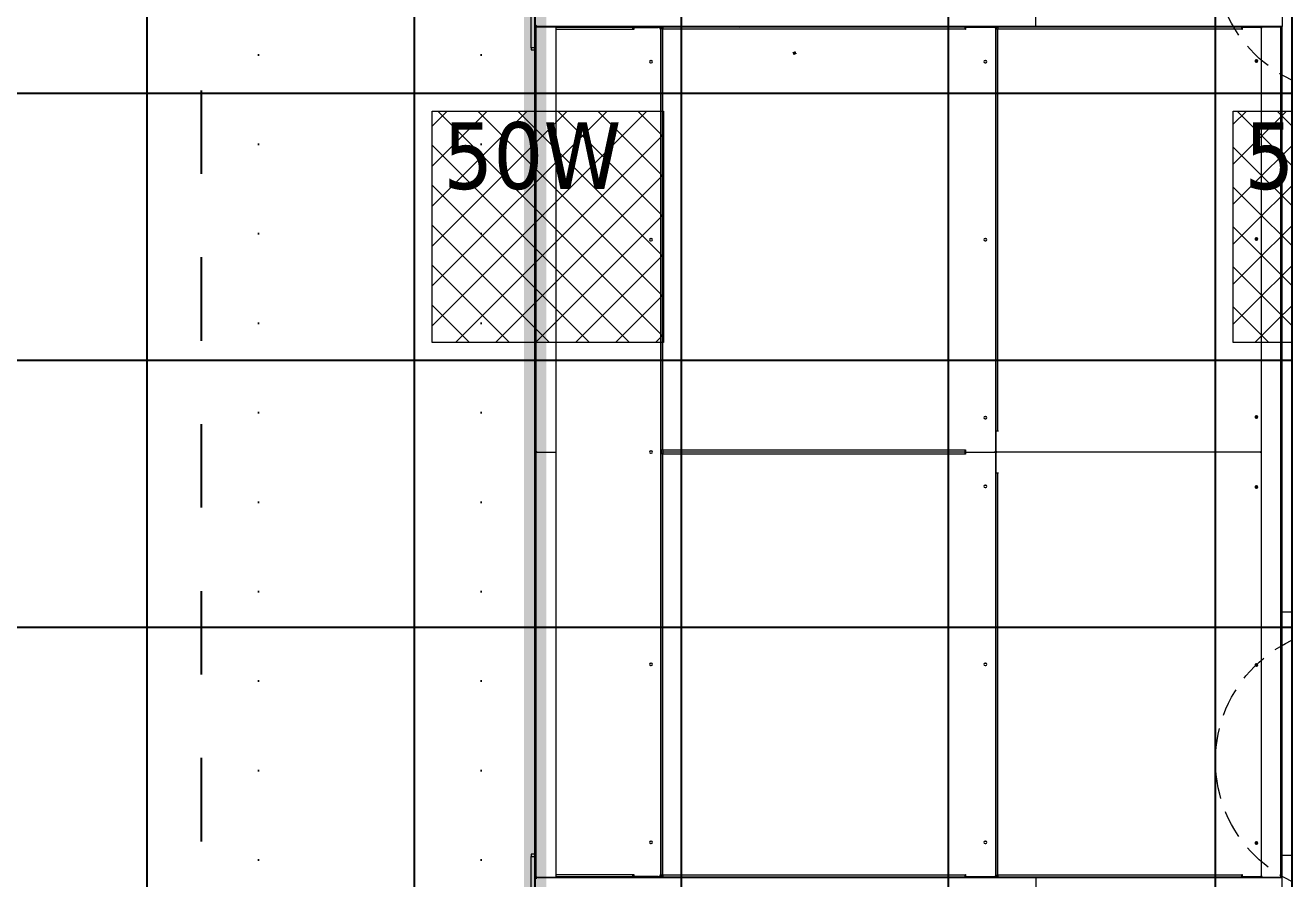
# Model space of a CAD drawing. Header units: centimetres. Extents: x 405564 to 502064, y 46284 to 60634.
# Drawn here: x 457212.3 to 457495.3, y 53966 to 54157.8 of the extents above; entities that cross this region are included whole.
import ezdxf
from ezdxf import colors
from ezdxf.entities.mleader import LeaderData, LeaderLine
from ezdxf.enums import TextEntityAlignment as Align
from ezdxf.math import Vec2, Vec3
from ezdxf.xclip import XClip

# ---------------------------------------------------------------- set-up
doc = ezdxf.new("R2010")
doc.units = ezdxf.units.CM
doc.header["$XCLIPFRAME"] = 0
for name, pattern in [('3+1_3b$0$DASHED', [0.25, 0.125, -0.125]), ('ACAD_ISO07W100', [3, 0, -3]), ('DASHED', [19.05, 12.7, -6.35]), ('DOT', [0.25, 0, -0.25]), ('HIDDEN', [9.525, 6.35, -3.175])]:
    doc.linetypes.add(name, pattern=pattern)
doc.layers.get('0').update_dxf_attribs({"color": 8, "lineweight": 9})
for name, color, linetype, lineweight in [('---___EB_draft00_ALTYAPI_helikoptermania', 8, 'Continuous', 0), ('0-KRCN-AYDINLATMA-130426', 8, 'Continuous', 9), ('0-KRCN-MİMARİ-220526', 8, 'Continuous', 9), ('OL_Ic', 8, 'Continuous', 9)]:
    doc.layers.add(name, color=color, linetype=linetype, lineweight=lineweight)
for name, color, linetype in [('---___EB_draft03_cihazlar', 8, 'Continuous'), ('0-KRCN-ASMATAVAN-130426', 8, 'Continuous'), ('AS_DOS_TERAS_UST', 8, 'ACAD_ISO07W100'), ('AS_DUV', 8, 'Continuous'), ('AS_PYZ_BINA', 8, 'Continuous')]:
    doc.layers.add(name, color=color, linetype=linetype)
doc.styles.add('2', font='arial.ttf', dxfattribs={"width": 0.9, "height": 200})
doc.styles.add('Normal_ITL', font='swissi.ttf')
doc.styles.add('TAHOMA', font='tahoma.ttf')

# ---------------------------------------------------------------- blocks, each defined once
blk = doc.blocks.new('ABB 6131-31-24-500')
at = {"layer": '0-KRCN-AYDINLATMA-130426'}
for p, q in [((-1, 4.05), (1, 4.05)), ((-0.78, 3.21), (0.82, 3.21)), ((-4.01, -0.97), (-4.01, 1.04)), ((3.23, 1.03), (-3.19, 1.03)), ((-3.19, -0.8), (-3.19, 0.8)), ((-1, -0.89), (-1, 1.03)), ((0.99, -0.89), (0.99, 1.03)), ((3.23, 0.8), (3.23, -0.8)), ((4.01, 1.04), (4.01, -0.97)), ((3.23, -0.89), (-3.19, -0.89)), ((1, -3.98), (-1, -3.98)), ((0.82, -3.21), (-0.78, -3.21))]:
    blk.add_line(p, q, dxfattribs=at)
at = {"layer": '0-KRCN-AYDINLATMA-130426', "linetype": 'HIDDEN'}
blk.add_circle((0.01, 0.03), 30, dxfattribs=at)
at = {"layer": '0-KRCN-AYDINLATMA-130426'}
for centre, radius in [((-0.52, 0.03), 0.089), ((0.01, 0.03), 0.16), ((0.53, 0.03), 0.089)]:
    blk.add_circle(centre, radius, dxfattribs=at)
for centre, radius, start, end in [((-1, 1.04), 3.01, 90, 180), ((-0.78, 0.8), 2.41, 90, 180), ((0.82, 0.8), 2.41, 0, 90), ((1, 1.04), 3.01, 0, 90), ((-1, -0.97), 3.01, 180, 270), ((-0.78, -0.8), 2.41, 180, 270), ((0.82, -0.8), 2.41, 270, 0), ((1, -0.97), 3.01, 270, 0)]:
    blk.add_arc(centre, radius, start, end, dxfattribs=at)
blk = doc.blocks.new('AST-OD-KD')
at = {"layer": '0-KRCN-AYDINLATMA-130426'}
for p, q in [((0, 5), (-4.33, -2.5)), ((4.33, -2.5), (0, 5)), ((4.33, -2.5), (-4.33, -2.5))]:
    blk.add_line(p, q, dxfattribs=at)
at = {"layer": '0-KRCN-AYDINLATMA-130426', "linetype": 'HIDDEN'}
blk.add_circle((0, 0), 30, dxfattribs=at)
at = {"layer": '0-KRCN-AYDINLATMA-130426'}
blk.add_circle((0, 0), 5, dxfattribs=at)
at = {"layer": '0-KRCN-AYDINLATMA-130426', "style": '2'}
blk.add_text('D', height=3.36, dxfattribs=at).set_placement((0, 0), align=Align.MIDDLE_CENTER)
blk = doc.blocks.new('50W 60x60 cm  SIVA ALTI LED ARMATÜR')
at = {"layer": '0-KRCN-AYDINLATMA-130426'}
h = blk.add_hatch(dxfattribs=at)
h.set_pattern_fill('ANSI37', color=256, scale=0.2)
h.paths.add_polyline_path([(-2.6, 2.594), (2.6, 2.594), (2.6, -2.606), (-2.6, -2.606)])
for points in [[(-3, 2.994), (3, 2.994), (3, -3.007), (-3, -3.007)], [(-2.6, 2.594), (2.6, 2.594), (2.6, -2.606), (-2.6, -2.606)]]:
    blk.add_lwpolyline(points, close=True, dxfattribs=at)
at = {"layer": '0-KRCN-AYDINLATMA-130426', "insert": (-2.35, 2.344), "char_height": 1.5, "attachment_point": 1, "style": 'TAHOMA'}
blk.add_mtext_dynamic_manual_height_columns('{\\fTahoma|b0|i0|c162|p34;50W}', width=1.5, gutter_width=1.25, heights=[0], dxfattribs=at)
blk = doc.blocks.new('G$C27E741DA')
at = {"layer": '0-KRCN-AYDINLATMA-130426'}
for name, p in [('AST-OD-KD', (19445.68, 7038.55)), ('ABB 6131-31-24-500', (19445.67, 6858.45))]:
    blk.add_blockref(name, p, dxfattribs=at)
at = {"layer": '0-KRCN-AYDINLATMA-130426', "xscale": 10, "yscale": 10, "zscale": 10}
for p in [(19265.66, 6978.56), (19445.68, 6978.55)]:
    blk.add_blockref('50W 60x60 cm  SIVA ALTI LED ARMATÜR', p, dxfattribs=at)
blk = doc.blocks.new('BölgeselLehimlemeMakinesi')
at = {"layer": '---___EB_draft03_cihazlar', "linetype": 'Continuous', "lineweight": 18}
for p, q in [((274318.72, -40334.09), (274318.72, -40343.49)), ((274374.07, -40343.49), (274374.07, -40334.09)), ((274486.57, -40334.74), (274486.57, -40348.24)), ((274487.47, -40334.74), (274487.47, -40348.24)), ((274374.07, -40343.49), (274318.72, -40343.49)), ((274318.72, -40343.54), (274318.72, -40534.64)), ((274319.07, -40343.54), (274319.07, -40534.64)), ((274323.07, -40343.54), (274319.07, -40343.54)), ((274320.54, -40343.54), (274320.54, -40343.49)), ((274320.62, -40343.54), (274320.62, -40343.49)), ((274320.73, -40343.54), (274320.73, -40343.49)), ((274321.03, -40343.54), (274321.03, -40343.49)), ((274321.12, -40343.54), (274321.12, -40343.49)), ((274321.22, -40343.54), (274321.22, -40343.49)), ((274321.51, -40343.54), (274321.51, -40343.49)), ((274321.62, -40343.54), (274321.62, -40343.49)), ((274321.7, -40343.54), (274321.7, -40343.49)), ((274323.07, -40343.54), (274323.07, -40343.49)), ((274323.37, -40343.84), (274323.37, -40343.49)), ((274323.37, -40343.84), (274323.37, -40534.34)), ((274323.47, -40438.89), (274323.47, -40343.84)), ((274323.52, -40343.71), (274323.52, -40343.49)), ((274323.67, -40343.64), (274327.72, -40343.64)), ((274327.82, -40343.64), (274327.72, -40343.64)), ((274327.72, -40344.14), (274327.72, -40343.64)), ((274327.82, -40344.14), (274327.72, -40344.14)), ((274382.62, -40343.64), (274327.82, -40343.64)), ((274327.82, -40343.64), (274327.82, -40344.04)), ((274327.82, -40344.04), (274382.62, -40344.04)), ((274327.82, -40344.04), (274327.82, -40344.14)), ((274328.32, -40343.49), (274328.32, -40343.64)), ((274486.07, -40343.49), (274374.07, -40343.49)), ((274375.17, -40343.54), (274375.62, -40343.54)), ((274375.62, -40343.49), (274375.62, -40343.54)), ((274375.62, -40343.54), (274375.92, -40343.54)), ((274375.92, -40343.54), (274375.92, -40343.49)), ((274376.52, -40343.64), (274376.52, -40343.49)), ((274382.52, -40343.64), (274382.52, -40343.49)), ((274382.62, -40344.04), (274382.62, -40343.64)), ((274382.62, -40344.04), (274382.62, -40434.34)), ((274383.02, -40344.04), (274382.62, -40344.04)), ((274383.02, -40343.49), (274383.02, -40433.99)), ((274383.17, -40343.49), (274383.17, -40343.84)), ((274383.17, -40438.89), (274383.17, -40343.84)), ((274383.37, -40343.64), (274389.87, -40343.64)), ((274383.47, -40343.49), (274383.47, -40343.64)), ((274384.82, -40343.49), (274384.82, -40343.64)), ((274384.92, -40343.49), (274384.92, -40343.64)), ((274385.92, -40343.49), (274385.92, -40343.64)), ((274386.02, -40343.49), (274386.02, -40343.64)), ((274387.37, -40343.49), (274387.37, -40343.64)), ((274387.67, -40343.49), (274387.67, -40343.64)), ((274388.42, -40343.64), (274388.42, -40343.49)), ((274388.62, -40343.64), (274388.62, -40343.49)), ((274389.97, -40343.64), (274389.87, -40343.64)), ((274389.87, -40344.14), (274389.87, -40343.64)), ((274389.97, -40344.14), (274389.87, -40344.14)), ((274457.92, -40343.64), (274389.97, -40343.64)), ((274389.97, -40343.64), (274389.97, -40344.04)), ((274389.97, -40344.04), (274457.92, -40344.04)), ((274389.97, -40344.04), (274389.97, -40344.14)), ((274396.62, -40343.49), (274396.62, -40343.64)), ((274413.02, -40343.49), (274413.02, -40343.64)), ((274413.1, -40343.64), (274413.1, -40343.49)), ((274413.22, -40343.49), (274413.22, -40343.64)), ((274413.77, -40343.49), (274413.77, -40343.64)), ((274416.47, -40343.64), (274416.47, -40343.49)), ((274416.77, -40343.64), (274416.77, -40343.49)), ((274416.92, -40343.49), (274416.92, -40343.64)), ((274424.82, -40343.64), (274424.82, -40343.49)), ((274425.67, -40343.49), (274425.67, -40343.64)), ((274429.52, -40343.49), (274429.52, -40343.64)), ((274430.32, -40343.49), (274430.32, -40343.64)), ((274449.72, -40343.64), (274449.72, -40343.49)), ((274449.87, -40343.49), (274449.87, -40343.64)), ((274454.62, -40343.49), (274454.62, -40343.64)), ((274457.92, -40344.04), (274457.92, -40343.64)), ((274457.92, -40344.04), (274457.92, -40438.69)), ((274457.92, -40344.04), (274458.32, -40344.04)), ((274458.32, -40343.49), (274458.32, -40344.04)), ((274458.32, -40438.69), (274458.32, -40344.04)), ((274458.42, -40533.99), (274458.42, -40344.19)), ((274458.62, -40343.49), (274458.62, -40343.79)), ((274458.92, -40343.69), (274464.42, -40343.69)), ((274459.97, -40343.49), (274459.97, -40343.69)), ((274460.07, -40343.49), (274460.07, -40343.69)), ((274461.07, -40343.49), (274461.07, -40343.69)), ((274461.17, -40343.49), (274461.17, -40343.69)), ((274462.52, -40343.49), (274462.52, -40343.69)), ((274462.82, -40343.49), (274462.82, -40343.69)), ((274462.97, -40343.69), (274462.97, -40343.49)), ((274463.12, -40343.69), (274463.12, -40343.49)), ((274464.42, -40344.19), (274464.42, -40343.69)), ((274464.42, -40344.09), (274464.47, -40344.09)), ((274464.62, -40344.19), (274464.42, -40344.19)), ((274464.62, -40343.69), (274464.47, -40343.69)), ((274464.47, -40343.69), (274464.47, -40344.19)), ((274481.87, -40343.69), (274464.62, -40343.69)), ((274464.62, -40343.69), (274464.62, -40344.09)), ((274464.62, -40344.09), (274481.87, -40344.09)), ((274464.62, -40344.09), (274464.62, -40344.19)), ((274481.72, -40343.49), (274481.72, -40343.69)), ((274481.87, -40343.49), (274481.87, -40343.54)), ((274486.17, -40343.54), (274481.87, -40343.54)), ((274481.87, -40343.54), (274481.87, -40439.09)), ((274481.87, -40344.09), (274481.87, -40534.09)), ((274482.07, -40343.49), (274482.07, -40343.54)), ((274482.37, -40343.49), (274482.37, -40343.54)), ((274483.72, -40343.49), (274483.72, -40343.54)), ((274483.82, -40343.49), (274483.82, -40343.54)), ((274484.82, -40343.49), (274484.82, -40343.54)), ((274484.92, -40343.49), (274484.92, -40343.54)), ((274486.27, -40343.41), (274486.27, -40343.57)), ((274486.37, -40343.24), (274486.57, -40343.24)), ((274486.37, -40343.74), (274486.37, -40438.89)), ((274318.72, -40348.48), (274307.19, -40348.48)), ((274487.47, -40348.24), (274486.57, -40348.24)), ((274486.57, -40348.24), (274486.57, -40348.54)), ((274486.57, -40348.54), (274486.57, -40529.64)), ((274486.57, -40348.74), (274487.47, -40348.74)), ((274487.47, -40348.74), (274487.47, -40348.24)), ((274324.45, -40350.99), (274324.6, -40350.99)), ((274324.6, -40351.49), (274324.45, -40351.49)), ((274385.5, -40351.12), (274385.35, -40351.12)), ((274385.5, -40351.62), (274385.35, -40351.62)), ((274460.65, -40351.14), (274460.5, -40351.14)), ((274460.65, -40351.64), (274460.5, -40351.64)), ((274324.45, -40390.99), (274324.6, -40390.99)), ((274324.6, -40391.49), (274324.45, -40391.49)), ((274385.5, -40391.12), (274385.35, -40391.12)), ((274385.5, -40391.62), (274385.35, -40391.62)), ((274460.65, -40391.14), (274460.5, -40391.14)), ((274460.65, -40391.64), (274460.5, -40391.64)), ((274307.19, -40403.1), (274318.72, -40403.1)), ((274324.45, -40430.99), (274324.6, -40430.99)), ((274324.6, -40431.49), (274324.45, -40431.49)), ((274385.5, -40431.12), (274385.35, -40431.12)), ((274385.5, -40431.62), (274385.35, -40431.62)), ((274323.47, -40433.99), (274323.37, -40433.99)), ((274323.37, -40434.29), (274323.47, -40434.29)), ((274323.37, -40434.59), (274323.47, -40434.59)), ((274382.52, -40434.44), (274382.52, -40434.34)), ((274382.52, -40434.34), (274382.62, -40434.34)), ((274383.02, -40434.44), (274382.52, -40434.44)), ((274382.62, -40434.34), (274383.02, -40434.34)), ((274383.17, -40433.99), (274383.02, -40433.99)), ((274383.02, -40433.99), (274383.02, -40434.23)), ((274383.02, -40434.34), (274383.02, -40434.23)), ((274383.02, -40434.29), (274383.17, -40434.29)), ((274383.02, -40434.34), (274383.02, -40434.44)), ((274383.02, -40434.44), (274383.02, -40438.89)), ((274383.17, -40434.59), (274383.02, -40434.59)), ((274323.47, -40438.89), (274323.47, -40439.29)), ((274323.47, -40534.34), (274323.47, -40439.29)), ((274323.67, -40439.09), (274333.38, -40439.09)), ((274333.38, -40439.09), (274382.82, -40439.09)), ((274383.02, -40439.29), (274383.02, -40443.74)), ((274383.17, -40439.29), (274383.17, -40438.89)), ((274383.17, -40534.34), (274383.17, -40439.29)), ((274389.87, -40439.09), (274383.37, -40439.09)), ((274389.87, -40438.59), (274389.97, -40438.59)), ((274389.87, -40439.09), (274389.87, -40438.59)), ((274389.97, -40439.09), (274389.87, -40439.09)), ((274389.87, -40439.59), (274389.87, -40439.09)), ((274389.97, -40439.59), (274389.87, -40439.59)), ((274389.97, -40438.59), (274389.97, -40438.69)), ((274457.92, -40438.69), (274389.97, -40438.69)), ((274389.97, -40438.69), (274389.97, -40439.09)), ((274389.97, -40439.09), (274457.92, -40439.09)), ((274389.97, -40439.09), (274389.97, -40439.49)), ((274389.97, -40439.49), (274457.92, -40439.49)), ((274389.97, -40439.49), (274389.97, -40439.59)), ((274457.92, -40439.09), (274457.92, -40438.69)), ((274457.92, -40438.69), (274458.32, -40438.69)), ((274457.92, -40439.49), (274457.92, -40439.09)), ((274457.92, -40439.49), (274457.92, -40534.14)), ((274457.92, -40439.49), (274458.32, -40439.49)), ((274458.12, -40439.04), (274458.32, -40439.04)), ((274458.32, -40438.69), (274458.32, -40439.49)), ((274458.32, -40534.14), (274458.32, -40439.49)), ((274460.65, -40438.84), (274460.5, -40438.84)), ((274460.65, -40439.34), (274460.5, -40439.34)), ((274486.17, -40439.09), (274481.87, -40439.09)), ((274481.87, -40439.09), (274481.87, -40534.64)), ((274486.27, -40439.06), (274486.27, -40439.12)), ((274486.37, -40439.29), (274486.37, -40534.44)), ((274323.47, -40443.59), (274323.37, -40443.59)), ((274323.47, -40443.89), (274323.37, -40443.89)), ((274323.37, -40444.19), (274323.47, -40444.19)), ((274382.52, -40443.84), (274382.52, -40443.74)), ((274382.52, -40443.74), (274383.02, -40443.74)), ((274382.62, -40443.84), (274382.52, -40443.84)), ((274382.62, -40443.84), (274382.62, -40534.14)), ((274383.02, -40443.84), (274382.62, -40443.84)), ((274383.17, -40443.59), (274383.02, -40443.59)), ((274383.02, -40443.74), (274383.02, -40443.84)), ((274383.02, -40443.95), (274383.02, -40443.84)), ((274383.17, -40443.89), (274383.02, -40443.89)), ((274383.02, -40443.95), (274383.02, -40444.19)), ((274383.02, -40444.19), (274383.17, -40444.19)), ((274383.02, -40444.19), (274383.02, -40534.69)), ((274324.45, -40446.69), (274324.6, -40446.69)), ((274324.6, -40447.19), (274324.45, -40447.19)), ((274385.5, -40446.57), (274385.35, -40446.57)), ((274385.5, -40447.07), (274385.35, -40447.07)), ((274324.45, -40486.69), (274324.6, -40486.69)), ((274324.6, -40487.19), (274324.45, -40487.19)), ((274385.5, -40486.57), (274385.35, -40486.57)), ((274385.5, -40487.07), (274385.35, -40487.07)), ((274460.65, -40486.54), (274460.5, -40486.54)), ((274460.65, -40487.04), (274460.5, -40487.04)), ((274324.45, -40526.69), (274324.6, -40526.69)), ((274324.6, -40527.19), (274324.45, -40527.19)), ((274385.5, -40526.57), (274385.35, -40526.57)), ((274385.5, -40527.07), (274385.35, -40527.07)), ((274460.65, -40526.54), (274460.5, -40526.54)), ((274460.65, -40527.04), (274460.5, -40527.04)), ((274487.47, -40529.44), (274486.57, -40529.44)), ((274486.57, -40529.64), (274486.57, -40529.94)), ((274486.57, -40529.94), (274487.47, -40529.94)), ((274486.57, -40529.94), (274486.57, -40543.44)), ((274487.47, -40529.94), (274487.47, -40529.44)), ((274487.47, -40529.94), (274487.47, -40543.44)), ((274327.72, -40534.54), (274327.72, -40534.04)), ((274327.72, -40534.04), (274327.82, -40534.04)), ((274327.82, -40534.04), (274327.82, -40534.14)), ((274389.87, -40534.04), (274389.97, -40534.04)), ((274389.87, -40534.54), (274389.87, -40534.04)), ((274389.97, -40534.04), (274389.97, -40534.14)), ((274464.42, -40534.49), (274464.42, -40533.99)), ((274464.42, -40533.99), (274464.62, -40533.99)), ((274464.47, -40533.99), (274464.47, -40534.49)), ((274464.62, -40533.99), (274464.62, -40534.09)), ((274319.07, -40534.64), (274318.72, -40534.64)), ((274318.72, -40544.09), (274318.72, -40534.69)), ((274318.72, -40534.69), (274374.07, -40534.69)), ((274318.87, -40534.69), (274318.87, -40534.64)), ((274323.07, -40534.64), (274319.07, -40534.64)), ((274319.17, -40534.69), (274319.17, -40534.64)), ((274320.54, -40534.69), (274320.54, -40534.64)), ((274320.62, -40534.69), (274320.62, -40534.64)), ((274320.73, -40534.69), (274320.73, -40534.64)), ((274321.03, -40534.69), (274321.03, -40534.64)), ((274321.12, -40534.69), (274321.12, -40534.64)), ((274321.22, -40534.69), (274321.22, -40534.64)), ((274321.51, -40534.69), (274321.51, -40534.64)), ((274321.62, -40534.69), (274321.62, -40534.64)), ((274321.7, -40534.69), (274321.7, -40534.64)), ((274323.07, -40534.69), (274323.07, -40534.64)), ((274323.37, -40534.69), (274323.37, -40534.34)), ((274323.52, -40534.69), (274323.52, -40534.47)), ((274327.72, -40534.54), (274323.67, -40534.54)), ((274327.72, -40534.54), (274327.82, -40534.54)), ((274382.62, -40534.14), (274327.82, -40534.14)), ((274327.82, -40534.14), (274327.82, -40534.54)), ((274327.82, -40534.54), (274382.62, -40534.54)), ((274374.07, -40534.69), (274374.07, -40544.09)), ((274374.07, -40534.69), (274486.07, -40534.69)), ((274382.62, -40534.54), (274382.62, -40534.14)), ((274383.02, -40534.14), (274382.62, -40534.14)), ((274383.02, -40534.19), (274383.02, -40534.19)), ((274383.17, -40534.34), (274383.17, -40534.69)), ((274389.87, -40534.54), (274383.37, -40534.54)), ((274383.47, -40534.54), (274383.47, -40534.69)), ((274384.82, -40534.54), (274384.82, -40534.69)), ((274384.92, -40534.54), (274384.92, -40534.69)), ((274385.92, -40534.54), (274385.92, -40534.69)), ((274386.02, -40534.54), (274386.02, -40534.69)), ((274387.37, -40534.54), (274387.37, -40534.69)), ((274387.67, -40534.54), (274387.67, -40534.69)), ((274388.42, -40534.54), (274388.42, -40534.69)), ((274388.62, -40534.54), (274388.62, -40534.69)), ((274389.87, -40534.54), (274389.97, -40534.54)), ((274457.92, -40534.14), (274389.97, -40534.14)), ((274389.97, -40534.14), (274389.97, -40534.54)), ((274389.97, -40534.54), (274457.92, -40534.54)), ((274396.62, -40534.69), (274396.62, -40534.54)), ((274413.02, -40534.54), (274413.02, -40534.69)), ((274422.14, -40534.54), (274423.07, -40534.69)), ((274422.23, -40534.54), (274423.07, -40534.67)), ((274422.77, -40534.63), (274422.77, -40534.54)), ((274423.07, -40534.54), (274423.07, -40534.69)), ((274423.17, -40534.54), (274423.17, -40534.69)), ((274423.99, -40534.54), (274424.14, -40534.69)), ((274424.13, -40534.54), (274424.27, -40534.68)), ((274434.47, -40534.68), (274424.27, -40534.68)), ((274434.47, -40534.54), (274434.47, -40534.68)), ((274434.47, -40534.69), (274434.47, -40534.68)), ((274437.01, -40534.54), (274437.01, -40534.69)), ((274437.26, -40534.69), (274437.26, -40534.54)), ((274438.01, -40534.54), (274438.01, -40534.69)), ((274439.28, -40534.54), (274439.28, -40534.69)), ((274441.58, -40534.69), (274441.58, -40534.54)), ((274446.88, -40534.54), (274446.88, -40534.69)), ((274449.18, -40534.54), (274449.18, -40534.69)), ((274449.18, -40534.61), (274449.36, -40534.68)), ((274449.47, -40534.54), (274449.47, -40534.69)), ((274449.77, -40534.69), (274449.77, -40534.54)), ((274453.67, -40534.54), (274453.67, -40534.69)), ((274453.97, -40534.69), (274453.97, -40534.54)), ((274457.92, -40534.54), (274457.92, -40534.14)), ((274457.92, -40534.14), (274458.32, -40534.14)), ((274458.32, -40534.14), (274458.32, -40534.69)), ((274458.62, -40534.39), (274458.62, -40534.69)), ((274464.42, -40534.49), (274458.92, -40534.49)), ((274459.97, -40534.49), (274459.97, -40534.69)), ((274460.07, -40534.49), (274460.07, -40534.69)), ((274461.07, -40534.49), (274461.07, -40534.69)), ((274461.17, -40534.49), (274461.17, -40534.69)), ((274462.52, -40534.49), (274462.52, -40534.69)), ((274462.82, -40534.49), (274462.82, -40534.69)), ((274462.97, -40534.69), (274462.97, -40534.49)), ((274463.12, -40534.69), (274463.12, -40534.49)), ((274464.42, -40534.09), (274464.47, -40534.09)), ((274464.47, -40534.49), (274464.62, -40534.49)), ((274481.87, -40534.09), (274464.62, -40534.09)), ((274464.62, -40534.09), (274464.62, -40534.49)), ((274464.62, -40534.49), (274481.87, -40534.49)), ((274481.72, -40534.49), (274481.72, -40534.69)), ((274481.87, -40534.64), (274481.87, -40534.69)), ((274486.17, -40534.64), (274481.87, -40534.64)), ((274482.07, -40534.64), (274482.07, -40534.69)), ((274482.37, -40534.64), (274482.37, -40534.69)), ((274483.72, -40534.64), (274483.72, -40534.69)), ((274483.82, -40534.64), (274483.82, -40534.69)), ((274484.82, -40534.64), (274484.82, -40534.69)), ((274484.92, -40534.64), (274484.92, -40534.69)), ((274486.27, -40534.61), (274486.27, -40534.77)), ((274486.37, -40534.94), (274486.57, -40534.94))]:
    blk.add_line(p, q, dxfattribs=at)
at = {"layer": '---___EB_draft03_cihazlar', "color": 1, "const_width": 5}
blk.add_lwpolyline([(274486.57, -40164.09), (274486.57, -40544.09)], dxfattribs=at)
at = {"layer": '---___EB_draft03_cihazlar', "color": 1, "linetype": '3+1_3b$0$DASHED', "ltscale": 150}
blk.add_lwpolyline([(274241.57, -40164.09), (274561.57, -40164.09), (274561.57, -40544.09), (274241.57, -40544.09), (274241.57, -40164.09)], dxfattribs=at)
at = {"layer": '---___EB_draft03_cihazlar', "color": 1}
blk.add_lwpolyline([(274316.57, -40164.09), (274486.57, -40164.09), (274486.57, -40544.09), (274316.57, -40544.09), (274316.57, -40164.09)], dxfattribs=at)
at = {"layer": '---___EB_draft03_cihazlar', "linetype": 'Continuous', "lineweight": 18, "flags": 128}
for points in [[(274395.5, -40343.64), (274395.49, -40343.6), (274395.47, -40343.49)], [(274395.62, -40343.64), (274395.59, -40343.59), (274395.57, -40343.49)], [(274396.07, -40343.49), (274396.05, -40343.59), (274396.02, -40343.64)], [(274396.17, -40343.49), (274396.16, -40343.55), (274396.14, -40343.64)], [(274395.5, -40534.54), (274395.49, -40534.58), (274395.47, -40534.69)], [(274395.57, -40534.69), (274395.59, -40534.59), (274395.62, -40534.54)], [(274396.02, -40534.54), (274396.05, -40534.59), (274396.07, -40534.69)], [(274396.17, -40534.69), (274396.16, -40534.63), (274396.14, -40534.54)], [(274447.09, -40534.54), (274447.05, -40534.61), (274447, -40534.69)], [(274447.09, -40534.54), (274447.05, -40534.61), (274447, -40534.69)], [(274449.06, -40534.69), (274449.01, -40534.59), (274448.97, -40534.54)], [(274449.06, -40534.69), (274449.01, -40534.59), (274448.97, -40534.54)]]:
    blk.add_lwpolyline(points, dxfattribs=at)
at = {"layer": '---___EB_draft03_cihazlar', "linetype": 'Continuous', "lineweight": 18}
for centre, radius in [((274324.52, -40351.24), 0.165), ((274324.52, -40391.24), 0.165), ((274324.52, -40431.24), 0.165), ((274324.52, -40446.94), 0.165), ((274324.52, -40486.94), 0.165), ((274324.52, -40526.94), 0.165), ((274428.11, -40528.65), 0.08), ((274428.24, -40528.94), 0.08), ((274428.4, -40528.52), 0.08), ((274428.53, -40528.81), 0.08)]:
    blk.add_circle(centre, radius, dxfattribs=at)
for centre, radius, start, end in [((274323.07, -40343.84), 0.3, 0, 90), ((274323.67, -40343.84), 0.2, 90, 180), ((274375.17, -40343.69), 0.25, 126.8699, 168.463), ((274375.17, -40343.69), 0.15, 90, 160.5288), ((274382.62, -40344.04), 0.4, 0, 90), ((274383.37, -40343.84), 0.2, 90, 180), ((274457.92, -40344.04), 0.4, 0, 90), ((274458.92, -40344.19), 0.5, 90, 180), ((274486.07, -40343.19), 0.3, 270, 0), ((274486.17, -40343.74), 0.2, 0, 90), ((274324.45, -40351.24), 0.25, 90, 270), ((274324.6, -40351.24), 0.25, 270, 90), ((274385.35, -40351.37), 0.25, 90, 270), ((274385.5, -40351.37), 0.25, 270, 90), ((274460.5, -40351.39), 0.25, 90, 270), ((274460.65, -40351.39), 0.25, 270, 90), ((274324.45, -40391.24), 0.25, 90, 270), ((274324.6, -40391.24), 0.25, 270, 90), ((274385.35, -40391.37), 0.25, 90, 270), ((274385.5, -40391.37), 0.25, 270, 90), ((274460.5, -40391.39), 0.25, 90, 270), ((274460.65, -40391.39), 0.25, 270, 90), ((274324.45, -40431.24), 0.25, 90, 270), ((274324.6, -40431.24), 0.25, 270, 90), ((274385.35, -40431.37), 0.25, 90, 270), ((274385.5, -40431.37), 0.25, 270, 90), ((274323.67, -40438.89), 0.2, 180, 270), ((274323.67, -40439.29), 0.2, 90, 180), ((274382.82, -40438.89), 0.2, 270, 0), ((274382.82, -40439.29), 0.2, 0, 90), ((274383.37, -40438.89), 0.2, 180, 270), ((274383.37, -40439.29), 0.2, 90, 180), ((274457.92, -40438.69), 0.4, 270, 0), ((274457.92, -40439.49), 0.4, 0, 90), ((274460.5, -40439.09), 0.25, 90, 270), ((274460.65, -40439.09), 0.25, 270, 90), ((274486.17, -40438.89), 0.2, 270, 0), ((274486.17, -40439.29), 0.2, 0, 90), ((274324.45, -40446.94), 0.25, 90, 270), ((274324.6, -40446.94), 0.25, 270, 90), ((274385.35, -40446.82), 0.25, 90, 270), ((274385.5, -40446.82), 0.25, 270, 90), ((274324.45, -40486.94), 0.25, 90, 270), ((274324.6, -40486.94), 0.25, 270, 90), ((274385.35, -40486.82), 0.25, 90, 270), ((274385.5, -40486.82), 0.25, 270, 90), ((274460.5, -40486.79), 0.25, 90, 270), ((274460.65, -40486.79), 0.25, 270, 90), ((274324.45, -40526.94), 0.25, 90, 270), ((274324.6, -40526.94), 0.25, 270, 90), ((274385.35, -40526.82), 0.25, 90, 270), ((274385.5, -40526.82), 0.25, 270, 90), ((274460.5, -40526.79), 0.25, 90, 270), ((274460.65, -40526.79), 0.25, 270, 90), ((274458.92, -40533.99), 0.5, 180, 270), ((274323.07, -40534.34), 0.3, 270, 0), ((274323.67, -40534.34), 0.2, 180, 270), ((274382.62, -40534.14), 0.4, 270, 0), ((274383.37, -40534.34), 0.2, 180, 270), ((274440.43, -40535.01), 0.5, 111.5652, 140.9499), ((274440.43, -40535.01), 0.5, 39.0501, 68.4348), ((274457.92, -40534.14), 0.4, 270, 0), ((274486.07, -40534.99), 0.3, 0, 90), ((274486.17, -40534.44), 0.2, 270, 0)]:
    blk.add_arc(centre, radius, start, end, dxfattribs=at)
blk = doc.blocks.new('OPK-site-surrounding-R01')
at = {"layer": '---___EB_draft00_ALTYAPI_helikoptermania', "linetype": 'DASHED', "ltscale": 10}
blk.add_lwpolyline([(-21668.13, -4404.86), (1451.36, 6572.38)], dxfattribs=at)
blk = doc.blocks.new('A$C6A10306C')
ref = blk.add_blockref('OPK-site-surrounding-R01', (5135.68, -3851.45))
XClip(ref).set_block_clipping_path([(-5135.679684336, -9648.5463532069), (26364.320315664, 3851.4536467931)])
blk = doc.blocks.new('A$Ca63a641c')
at = {"layer": 'AS_PYZ_BINA'}
ml = blk.add_multileader_mtext('Standard', dxfattribs=at)
ml.set_content('EST boyalı panel çit ve panel çit kapı (AS 51.101)', color=256, style='Normal_ITL')
ml.set_leader_properties()
ml.build(insert=Vec2(0, 0))
ml.multileader.update_dxf_attribs({"dogleg_length": 0.379, "arrow_head_size": 17.04, "scale": 75})
ctx = ml.context
ctx.base_point, ctx.scale, ctx.char_height, ctx.arrow_head_size, ctx.landing_gap_size, ctx.plane_origin = Vec3(140.51, 464.3), 75, 20, 17.04, 14.2, Vec3(92.51, 620.11)
notes = []
notes.append((ctx, [(0, (1, 1, 0), (112.11, 464.3), (1, 0), 28.4, [(0, [(68.5, 410)], 0, [])])]))
ctx.mtext.insert, ctx.mtext.width, ctx.mtext.flow_direction = Vec3(154.71, 477.51), 604.5634, 5
ml = blk.add_multileader_mtext('Standard', dxfattribs=at)
ml.set_content('{\\fSwis721 BT|b0|i0|c162|p34;Dilatasyon}', color=256, style='Normal_ITL')
ml.set_leader_properties()
ml.build(insert=Vec2(0, 0))
ml.multileader.update_dxf_attribs({"dogleg_length": 0.379, "arrow_head_size": 17.04, "scale": 75})
ctx = ml.context
ctx.base_point, ctx.scale, ctx.char_height, ctx.arrow_head_size, ctx.landing_gap_size, ctx.plane_origin = Vec3(461.24, 304.75), 75, 20, 17.04, 14.2, Vec3(548.81, 339.08)
notes.append((ctx, [(0, (1, 1, 0), (432.83, 304.75), (1, 0), 28.4, [(0, [(411.55, 361.3)], 0, [])])]))
ctx.mtext.insert, ctx.mtext.width, ctx.mtext.flow_direction = Vec3(475.44, 317.8), 129.3795, 5
for ctx, leaders in notes:
    for number, flags, end, landing, length, lines in leaders:
        leader = LeaderData()
        leader.index, (leader.has_last_leader_line, leader.has_dogleg_vector, leader.attachment_direction) = number, flags
        leader.last_leader_point, leader.dogleg_vector, leader.dogleg_length = Vec3(end), Vec3(landing), length
        for number, points, colour, breaks in lines:
            line = LeaderLine()
            line.index, line.vertices, line.color, line.breaks = number, Vec3.list(points), colors.encode_raw_color(colour), breaks
            leader.lines.append(line)
        ctx.leaders.append(leader)
blk = doc.blocks.new('A$C85dec720')
at = {"layer": 'OL_Ic'}
blk.add_blockref('A$Ca63a641c', (5315.08, 5344.25, 28.4), dxfattribs=at)
blk = doc.blocks.new('A$C6A10300A')
at = {"layer": 'AS_DOS_TERAS_UST', "linetype": 'DOT', "ltscale": 80}
for p, q in [((19200.68, -6201.45), (19200.68, -7101.45)), ((19250.68, -6201.45), (19250.68, -7101.45))]:
    blk.add_line(p, q, dxfattribs=at)
at = {"layer": '---___EB_draft03_cihazlar', "rotation": 180}
blk.add_blockref('BölgeselLehimlemeMakinesi', (293749.41, -47011.2), dxfattribs=at)
at = {"layer": 'AS_DUV'}
ref = blk.add_blockref('A$C85dec720', (28900.96, -17748.98), dxfattribs=dict(at, rotation=105.0255580063709))
XClip(ref).set_block_clipping_path([(6220.3367769278, 6783.7313721173), (4126.4071464743, -1017.0000000052), (7354.8298234051, -1883.5969356479), (9448.7594538586, 5917.1344364745)])

msp = doc.modelspace()

# ---------------------------------------------------------------- linework, layer by layer
at = {"layer": '0-KRCN-ASMATAVAN-130426'}
for p, q in [((457239.75, 53542.56), (457239.75, 54322.56)), ((457299.75, 53542.56), (457299.75, 54322.56)), ((457359.75, 53542.56), (457359.75, 54322.56)), ((457419.75, 53542.56), (457419.75, 54322.56)), ((457479.75, 53542.56), (457479.75, 54322.56)), ((456759.75, 54142.56), (457539.75, 54142.56)), ((456759.75, 54082.56), (457539.75, 54082.56)), ((456759.75, 54022.56), (457539.75, 54022.56))]:
    msp.add_line(p, q, dxfattribs=at)

# ---------------------------------------------------------------- block references
at = {"layer": '0-KRCN-AYDINLATMA-130426'}
msp.add_blockref('G$C27E741DA', (438064.07, 47134.02), dxfattribs=at)

# ---------------------------------------------------------------- next in the draw order: block references
at = {"layer": '0-KRCN-MİMARİ-220526'}
msp.add_blockref('A$C6A10300A', (438064.07, 60634.02), dxfattribs=at)

# ---------------------------------------------------------------- next in the draw order: block references
msp.add_blockref('A$C6A10306C', (470564.07, 60634.02), dxfattribs=at)

doc.saveas('drawing.dxf')
